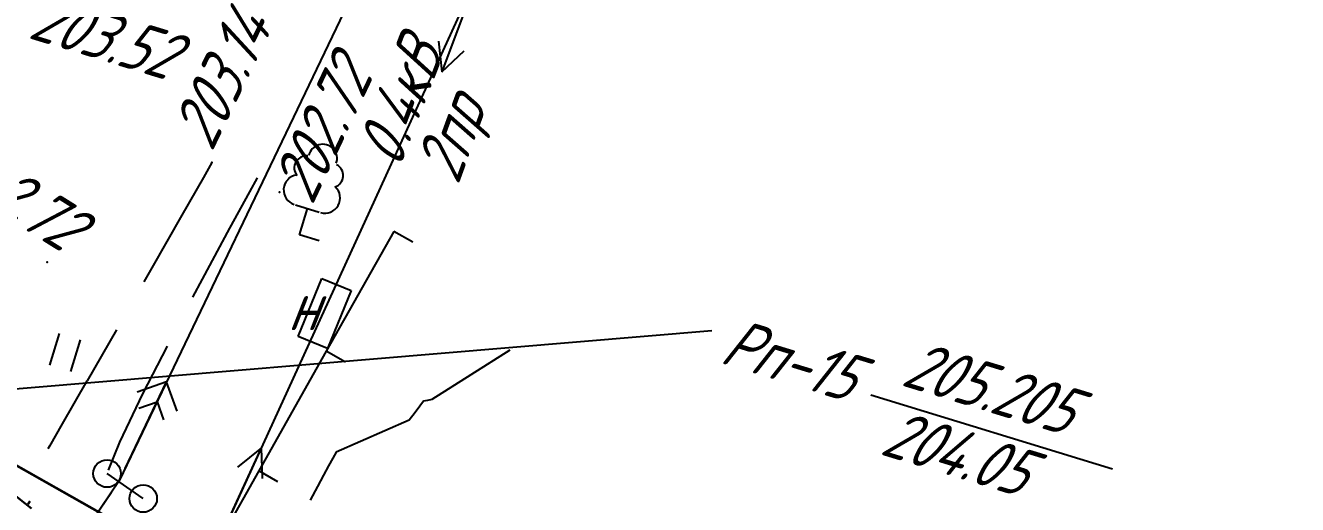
# Model space of a CAD drawing. Header units: millimetres. Extents: x -698 to 8131, y -704 to 4503.
# Drawn here: x 5598.1 to 5690.6, y 3324.7 to 3359.5 of the extents above; entities that cross this region are included whole.
import ezdxf
from ezdxf import colors
from ezdxf.entities.mleader import LeaderData, LeaderLine
from ezdxf.math import Vec2, Vec3

# ---------------------------------------------------------------- set-up
doc = ezdxf.new("R2010")
doc.units = ezdxf.units.MM
doc.linetypes.add('CONTI', pattern=[0])
for name, color, linetype, lineweight in [('10', 1, 'Continuous', 35), ('КОПИЯ_ОСЬ_13_ОТКОСЫ', 7, 'Continuous', 30), ('Ось_примыкания', 1, 'Continuous', 35)]:
    doc.layers.add(name, color=color, linetype=linetype, lineweight=lineweight)
for name, color, linetype in [('GOR_BDEFAULT', 212, 'CONTI'), ('NAD_MDEFAULT', 7, 'CONTI'), ('PI_OTDEFAULT', 172, 'CONTI'), ('PI_TTDEFAULT', 5, 'CONTI'), ('SIT_LDEFAULT', 7, 'CONTI'), ('USLZNDEFAULT', 7, 'CONTI'), ('ZAPSKDEFAULT', 7, 'CONTI'), ('Выноски', 250, 'Continuous')]:
    doc.layers.add(name, color=color, linetype=linetype)
doc.styles.add('eskd', font='isocpeui.ttf', dxfattribs={"width": 1.2})
doc.styles.add('ГОСТ', font='isocpeui.ttf', dxfattribs={"height": 4})

# ---------------------------------------------------------------- blocks, each defined once
blk = doc.blocks.new('BL_2011')
at = {"color": 0}
for p, q in [((0, 0), (0, 2.4)), ((1.6, 0), (1.6, 2.4))]:
    blk.add_line(p, q, dxfattribs=at)
blk = doc.blocks.new('BL_20')
at = {"color": 0}
blk.add_circle((0, 0), 1, dxfattribs=at)
blk = doc.blocks.new('BL_104')
at = {"color": 0}
for p, q in [((-0.9, 2), (0.9, 2)), ((0, 0), (0, 2)), ((1.5, 0), (0, 0))]:
    blk.add_line(p, q, dxfattribs=at)
for centre, radius, start, end in [((0, 5.8), 1.04, 358, 185), ((-0.94, 4.8), 0.88, 100, 235), ((0.94, 4.8), 0.88, 305, 80), ((-1, 3.1), 1.1, 115, 270), ((1, 3.1), 1.1, 270, 65)]:
    blk.add_arc(centre, radius, start, end, dxfattribs=at)

msp = doc.modelspace()

# ---------------------------------------------------------------- linework, layer by layer
at = {"linetype": 'Continuous'}
msp.add_lwpolyline([(5583.779, 3331.96), (5648.053, 3337.34)], dxfattribs=at)
at = {"layer": '10'}
msp.add_line((5633.323, 3307.224), (5531.183, 3365.104), dxfattribs=at)
msp.add_lwpolyline([(5710.163, 3297.724), (5663.993, 3297.174), (5633.323, 3307.224), (5531.183, 3365.104), (5455.723, 3393.394), (5444.073, 3403.464), (5401.543, 3460.384), (5376.033, 3506.574), (5328.473, 3581.954), (5320.503, 3590.824), (5286.753, 3619.604), (5288.323, 3621.204), (5196.433, 3695.614)], dxfattribs=at)
at = {"layer": 'GOR_BDEFAULT', "color": 212, "elevation": 202, "flags": 128}
msp.add_lwpolyline([(5633.359, 3335.92), (5627.689, 3332.33), (5627.389, 3332.25), (5627.099, 3332.19), (5626.819, 3331.83), (5626.479, 3331.37), (5626.049, 3330.82), (5620.729, 3328.49), (5620.489, 3328.04), (5620.179, 3327.49), (5619.819, 3326.82), (5619.379, 3326), (5618.839, 3324.99)], dxfattribs=at)
at = {"layer": 'NAD_MDEFAULT', "color": 0}
msp.add_line((5659.627, 3332.652), (5677.199, 3327.279), dxfattribs=at)
at = {"layer": 'PI_TTDEFAULT', "color": 5}
for p in [(5611.709, 3349.56, 203.139), (5616.619, 3347.42, 202.721), (5599.729, 3342.31, 202.718)]:
    msp.add_point(p, dxfattribs=at)
at = {"layer": 'SIT_LDEFAULT', "color": 7}
for p, q in [((5625.039, 3368.33), (5604.959, 3326.39)), ((5631.229, 3363.67), (5611.965, 3321.528)), ((5630.879, 3362.73), (5628.419, 3356.18)), ((5628.189, 3358.4), (5628.419, 3356.18)), ((5628.419, 3356.18), (5630.059, 3357.7)), ((5611.709, 3349.56), (5611.099, 3348.49)), ((5611.099, 3348.49), (5609.529, 3345.73)), ((5614.469, 3347.44), (5615.019, 3348.45)), ((5613.019, 3344.8), (5614.469, 3347.44)), ((5609.529, 3345.73), (5607.339, 3341.91)), ((5611.019, 3341.08), (5613.019, 3344.8)), ((5624.929, 3344.55), (5620.019, 3335.84)), ((5626.319, 3343.76), (5624.929, 3344.55)), ((5607.339, 3341.91), (5606.749, 3340.88)), ((5610.319, 3339.76), (5611.019, 3341.08)), ((5617.989, 3336.91), (5619.709, 3341.12)), ((5619.709, 3341.12), (5621.829, 3340.25)), ((5621.829, 3340.25), (5620.109, 3336.04)), ((5604.769, 3337.4), (5602.629, 3333.67)), ((5620.109, 3336.04), (5617.989, 3336.91)), ((5606.689, 3332.73), (5608.469, 3336.21)), ((5620.019, 3335.84), (5615.119, 3327.12)), ((5621.419, 3335.05), (5620.019, 3335.84)), ((5602.619, 3333.67), (5600.819, 3330.54)), ((5604.999, 3329.22), (5606.679, 3332.73)), ((5605.389, 3327.29), (5608.409, 3333.61)), ((5608.409, 3333.61), (5606.279, 3332.85)), ((5609.169, 3331.47), (5608.409, 3333.61)), ((5606.389, 3331.69), (5607.719, 3332.16)), ((5607.719, 3332.16), (5608.189, 3330.83)), ((5600.829, 3330.54), (5599.889, 3328.93)), ((5604.179, 3327.18), (5604.999, 3329.22)), ((5599.889, 3328.93), (5599.779, 3328.74)), ((5612.382, 3322.44), (5615.309, 3328.795)), ((5615.309, 3328.795), (5613.564, 3327.398)), ((5615.378, 3326.565), (5615.309, 3328.795)), ((5604.959, 3326.39), (5583.309, 3294.34)), ((5606.709, 3325.11), (5604.079, 3326.93)), ((5615.119, 3327.12), (5611.329, 3320.4)), ((5616.509, 3326.34), (5615.119, 3327.12)), ((5604.399, 3325.56), (5600.479, 3319.76))]:
    msp.add_line(p, q, dxfattribs=at)
at = {"layer": 'КОПИЯ_ОСЬ_13_ОТКОСЫ'}
msp.add_lwpolyline([(5592.884, 3328.881), (5598.584, 3324.376)], dxfattribs=at)
at = {"layer": 'Ось_примыкания', "color": 0}
msp.add_line((5598.461, 3324.92), (5598.32, 3324.714), dxfattribs=at)

# ---------------------------------------------------------------- block references
at = {"layer": 'USLZNDEFAULT', "color": 7, "rotation": 342.9999999999999}
for name, p in [('BL_104', (5618.069, 3344.31)), ('BL_20', (5604.079, 3326.93)), ('BL_20', (5606.709, 3325.11))]:
    msp.add_blockref(name, p, dxfattribs=at)
at = {"layer": 'ZAPSKDEFAULT', "color": 7, "rotation": 342.9999999999999}
msp.add_blockref('BL_2011', (5599.929, 3334.83), dxfattribs=at)

# ---------------------------------------------------------------- texts
at = {"layer": 'NAD_MDEFAULT', "color": 7, "style": 'eskd', "oblique": 10, "width": 0.8}
for s, rotation, p in [('0.4кВ', 69, (5625.323, 3349.016)), ('2пр', 70, (5629.602, 3347.857)), (' Рп-15', 343, (5646.808, 3335.534)), (' 205.205', 343, (5660.011, 3333.907)), (' 204.05', 343, (5658.476, 3328.886))]:
    msp.add_text(s, height=3.5, rotation=rotation, dxfattribs=at).set_placement(p)
msp.add_text('н', height=3.5, dxfattribs=at).set_placement((5617.209, 3337.37))
at = {"layer": 'PI_OTDEFAULT', "color": 172, "style": 'eskd', "oblique": 10, "width": 0.8}
for s, rotation, p in [('203.52', 343, (5598.244, 3358.665)), ('203.14', 64, (5611.696, 3350.274)), ('202.72', 64.66417, (5618.991, 3346.381)), ('202.72', 328, (5591.919, 3348.55))]:
    msp.add_text(s, height=3.5, rotation=rotation, dxfattribs=at).set_placement(p)

# ---------------------------------------------------------------- leaders
at = {"layer": 'Выноски', "linetype": 'Continuous'}
ml = msp.add_multileader_mtext('Standard', dxfattribs=at)
ml.set_content('Граница работа по примыканию', color=256, style='ГОСТ')
ml.set_leader_properties()
ml.build(insert=Vec2(0, 0))
ml.multileader.update_dxf_attribs({"text_left_attachment_type": 5, "text_right_attachment_type": 5, "dogleg_length": 0, "arrow_head_size": 0.18})
ctx = ml.context
ctx.base_point, ctx.char_height, ctx.arrow_head_size, ctx.landing_gap_size, ctx.plane_origin, ctx.plane_x_axis, ctx.plane_y_axis = Vec3(5633.904, 3402.33), 5, 0.18, 0, Vec3(5770.858, 3298.273), Vec3(0.956287, -0.292428), Vec3(0.292428, 0.956287)
ctx.left_attachment, ctx.right_attachment, ctx.text_align_type = 5, 5, 2
notes = []
notes.append((ctx, [(0, (1, 1, 0), (5757.311, 3364.593), (-0.956287, 0.292428), 0, [(0, [(5796.488, 3361.046)], 0, [])])]))
ctx.mtext.insert, ctx.mtext.text_direction, ctx.mtext.rotation, ctx.mtext.alignment, ctx.mtext.flow_direction = Vec3(5759.192, 3370.745), Vec3(0.956287, -0.292428), 5.98642, 3, 5
for ctx, leaders in notes:
    for number, flags, end, landing, length, lines in leaders:
        leader = LeaderData()
        leader.index, (leader.has_last_leader_line, leader.has_dogleg_vector, leader.attachment_direction) = number, flags
        leader.last_leader_point, leader.dogleg_vector, leader.dogleg_length = Vec3(end), Vec3(landing), length
        for number, points, colour, breaks in lines:
            line = LeaderLine()
            line.index, line.vertices, line.color, line.breaks = number, Vec3.list(points), colors.encode_raw_color(colour), breaks
            leader.lines.append(line)
        ctx.leaders.append(leader)

doc.saveas('drawing.dxf')
